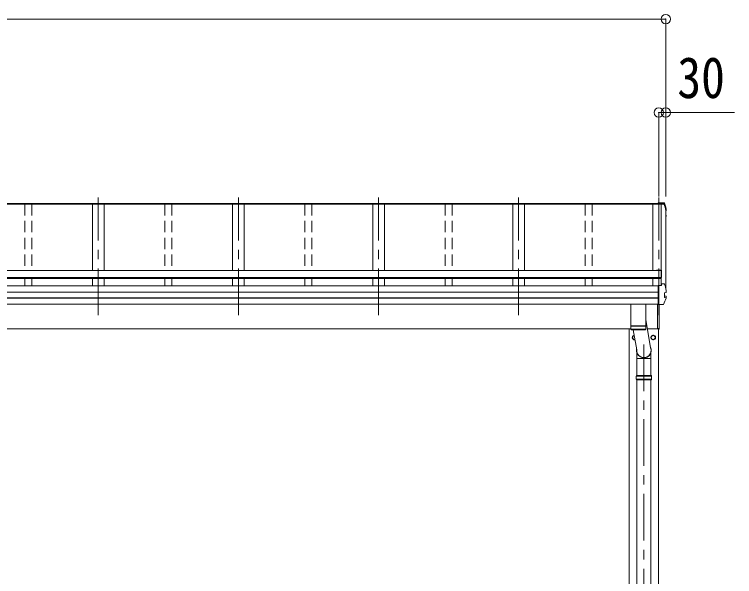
# Model space of a CAD drawing. Units: millimetres at full size, sheet at 1:40; details may follow other scales. Extents: x -11243 to 11243, y -7760 to 7760.
# Drawn here: x -4505 to -1421, y -2696 to -289 of the extents above; entities that cross this region are included whole.
import ezdxf
from ezdxf.enums import TextEntityAlignment as Align

# ---------------------------------------------------------------- set-up
doc = ezdxf.new("R2010")
doc.units = ezdxf.units.MM
doc.header["$LTSCALE"] = 40
doc.header["$PDMODE"] = 32
doc.header["$PDSIZE"] = 40
doc.linetypes.add('CHAIN1', pattern=[8, 5, -1, 1, -1])
doc.linetypes.add('DASHED1', pattern=[1.8, 1.2, -0.6])
doc.layers.add('0-3_ELV2', color=7, linetype='Continuous', lineweight=9)
doc.layers.add('0-6_OTH_LINE', color=6, linetype='Continuous', lineweight=9)
doc.styles.add('ＭＳ ゴシック', font='')
doc.styles.get('ＭＳ ゴシック').set_extended_font_data('MS Gothic')

msp = doc.modelspace()

# ---------------------------------------------------------------- linework, layer by layer
at = {"layer": '0-3_ELV2', "color": 6}
for p, q in [((-1716.08, -309.47), (-1716.08, -1068.47)), ((-1746.08, -709.47), (-1746.08, -1068.47)), ((-1716.08, -709.47), (-1716.08, -1068.47)), ((-1421.21, -709.47), (-1716.08, -709.47))]:
    msp.add_line(p, q, dxfattribs=at)
at = {"layer": '0-3_ELV2', "color": 5, "linetype": 'CHAIN1'}
for p, q in [((-4146.08, -1577.3), (-4146.08, -1073.12)), ((-3546.08, -1577.3), (-3546.08, -1073.12)), ((-2946.08, -1577.3), (-2946.08, -1073.12)), ((-2346.08, -1577.3), (-2346.08, -1073.12)), ((-1746.08, -1577.3), (-1746.08, -1073.12)), ((-1809.58, -5101.82), (-1809.58, -1666.26))]:
    msp.add_line(p, q, dxfattribs=at)
at = {"layer": '0-3_ELV2', "color": 4}
for p, q in [((-1746.08, -1100.74), (-7746.08, -1100.74)), ((-1746.08, -1101.64), (-7746.08, -1101.64)), ((-1749.08, -1098.47), (-7743.08, -1098.47)), ((-4171.08, -1101.56), (-4171.08, -1385.82)), ((-4121.08, -1101.56), (-4121.08, -1385.82)), ((-3571.08, -1101.56), (-3571.08, -1385.82)), ((-3521.08, -1101.56), (-3521.08, -1385.82)), ((-2971.08, -1101.56), (-2971.08, -1385.82)), ((-2921.08, -1101.56), (-2921.08, -1385.82)), ((-2371.08, -1101.56), (-2371.08, -1385.82)), ((-2321.08, -1101.56), (-2321.08, -1385.82)), ((-1771.08, -1101.56), (-1771.08, -1385.82)), ((-1771.08, -1101.65), (-1722.65, -1101.65)), ((-1724.08, -1096.39), (-1749.08, -1096.39)), ((-1749.08, -1100.74), (-1749.08, -1096.39)), ((-1749.08, -1098.91), (-1734.88, -1098.91)), ((-1746.08, -1101.41), (-1735.26, -1101.41)), ((-1735.78, -1101.65), (-1735.78, -1448.94)), ((-1734.88, -1098.91), (-1735.26, -1101.41)), ((-1735.18, -1101.65), (-1735.18, -1444.99)), ((-1734.88, -1100), (-1735.11, -1101.5)), ((-1735.11, -1101.5), (-1735.11, -1101.15)), ((-1735.11, -1101.5), (-1722.69, -1101.5)), ((-1734.88, -1100), (-1734.88, -1098.91)), ((-1722.84, -1100), (-1734.88, -1100)), ((-1724.08, -1096.39), (-1724.08, -1096.38)), ((-1724.08, -1096.39), (-1724.08, -1096.39)), ((-1716.08, -1125.01), (-1716.08, -1461.79)), ((-1716.08, -1127.96), (-1715.4, -1127.83)), ((-1716.08, -1128.31), (-1715.32, -1128.16)), ((-1714.82, -1129.59), (-1716.08, -1129.83)), ((-1713.77, -1128.32), (-1713.77, -1124.27)), ((-1716.08, -1147.72), (-1715.25, -1147.82)), ((-1716.08, -1151.81), (-1714.72, -1152.08)), ((-1716.08, -1153.34), (-1715.24, -1153.5)), ((-1715.25, -1147.82), (-1715.25, -1147.82)), ((-1713.67, -1153.35), (-1713.67, -1149.29)), ((-1735.98, -1385.95), (-7756.18, -1385.95)), ((-1755.98, -1383.8), (-1735.98, -1383.8)), ((-1755.98, -1383.8), (-1755.98, -1385.96)), ((-1755.98, -1385.33), (-1735.98, -1385.33)), ((-1735.98, -1419.84), (-1735.98, -1385.33)), ((-1733.98, -1385.8), (-1733.98, -1415.26)), ((-1735.98, -1414.99), (-7756.18, -1414.99)), ((-1735.98, -1416.73), (-7756.18, -1416.73)), ((-1735.98, -1415.26), (-1733.98, -1415.26)), ((-1735.98, -1419.84), (-7756.18, -1419.84)), ((-4171.08, -1419.84), (-4171.08, -1451.47)), ((-4121.08, -1419.84), (-4121.08, -1451.47)), ((-3571.08, -1419.84), (-3571.08, -1451.47)), ((-3521.08, -1419.84), (-3521.08, -1451.47)), ((-2971.08, -1419.84), (-2971.08, -1451.47)), ((-2921.08, -1419.84), (-2921.08, -1451.47)), ((-2371.08, -1419.84), (-2371.08, -1451.47)), ((-2321.08, -1419.84), (-2321.08, -1451.47)), ((-1771.08, -1419.84), (-1771.08, -1451.32)), ((-1749.08, -1449.61), (-1749.08, -1449.29)), ((-1735.84, -1449.29), (-1735.11, -1444.51)), ((-1735.82, -1449.29), (-1735.26, -1445.61)), ((-1735.26, -1449.29), (-1735.26, -1445.61)), ((-1735.11, -1444.16), (-1734.88, -1442.66)), ((-1735.11, -1444.16), (-1735.11, -1444.51)), ((-1722.84, -1442.66), (-1734.88, -1442.66)), ((-1749.08, -1451.47), (-7743.08, -1451.47)), ((-1749.08, -1477.99), (-7743.08, -1477.99)), ((-1749.08, -1478.88), (-7743.08, -1478.88)), ((-1749.08, -1450.91), (-1749.08, -1449.61)), ((-1749.08, -1530.84), (-1749.08, -1450.91)), ((-1721.65, -1480.61), (-1715.4, -1479.84)), ((-1715.39, -1479.84), (-1715.4, -1479.84)), ((-1713.77, -1478.36), (-1713.77, -1470.98)), ((-1749.08, -1502.1), (-7743.08, -1502.1)), ((-1749.08, -1504.03), (-7743.08, -1504.03)), ((-1721.65, -1480.61), (-1721.65, -1480.61)), ((-1715.25, -1502.12), (-1721.65, -1500.42)), ((-1721.65, -1500.42), (-1721.65, -1500.42)), ((-1721.08, -1480.74), (-1721.08, -1499.95)), ((-1714.72, -1494.74), (-1720.68, -1493.58)), ((-1715.25, -1502.12), (-1715.25, -1502.12)), ((-1713.67, -1503.4), (-1713.67, -1496.01)), ((-1749.08, -1529.06), (-7743.08, -1529.06)), ((-1751.08, -1529.06), (-1751.08, -1633.9)), ((-1749.08, -1531.71), (-1749.08, -1530.84)), ((-1749.08, -1531.71), (-1728.44, -1531.71)), ((-1744.58, -1636.3), (-1744.58, -1531.71)), ((-1744.08, -1635.9), (-1744.08, -1531.71)), ((-1746.08, -1633.9), (-1751.08, -1633.9)), ((-1746.08, -1636.4), (-1746.08, -1633.9)), ((-1865.38, -1635.3), (-7746.08, -1635.3)), ((-1872.08, -4935.3), (-1872.08, -1635.3)), ((-1746.08, -1635.3), (-1794.85, -1635.3)), ((-1747.08, -1635.3), (-1747.08, -4935.3)), ((-1744.58, -1636.3), (-1744.58, -1636.3)), ((-1744.58, -1636.3), (-1744.58, -1636.36)), ((-1858.18, -1672.05), (-1858.08, -1672.05)), ((-1858.18, -1672.55), (-1858.08, -1672.55)), ((-1778.18, -1672.05), (-1778.08, -1672.05)), ((-1778.18, -1672.55), (-1778.08, -1672.55))]:
    msp.add_line(p, q, dxfattribs=at)
at = {"layer": '0-3_ELV2', "color": 4, "linetype": 'DASHED1'}
for p, q in [((-4461.08, -1101.56), (-4461.08, -1385.95)), ((-4431.08, -1101.56), (-4431.08, -1385.95)), ((-3861.08, -1101.56), (-3861.08, -1385.95)), ((-3831.08, -1101.56), (-3831.08, -1385.95)), ((-3261.08, -1101.56), (-3261.08, -1385.95)), ((-3231.08, -1101.56), (-3231.08, -1385.95)), ((-2661.08, -1101.56), (-2661.08, -1385.95)), ((-2631.08, -1101.56), (-2631.08, -1385.95)), ((-2061.08, -1101.56), (-2061.08, -1385.95)), ((-2031.08, -1101.56), (-2031.08, -1385.95)), ((-4461.08, -1419.84), (-4461.08, -1451.47)), ((-4431.08, -1419.84), (-4431.08, -1451.47)), ((-3861.08, -1419.84), (-3861.08, -1451.47)), ((-3831.08, -1419.84), (-3831.08, -1451.47)), ((-3261.08, -1419.84), (-3261.08, -1451.47)), ((-3231.08, -1419.84), (-3231.08, -1451.47)), ((-2661.08, -1419.84), (-2661.08, -1451.47)), ((-2631.08, -1419.84), (-2631.08, -1451.47)), ((-2061.08, -1419.84), (-2061.08, -1451.47)), ((-2031.08, -1419.84), (-2031.08, -1451.47))]:
    msp.add_line(p, q, dxfattribs=at)
at = {"layer": '0-3_ELV2'}
for p, q in [((-1865.58, -1622.6), (-1865.58, -1529.06)), ((-1801.58, -1529.06), (-1801.58, -1622.6)), ((-1801.58, -1595.42), (-1781.15, -1716.46)), ((-1865.58, -1622.6), (-1801.58, -1622.6)), ((-1865.58, -1623.6), (-1801.58, -1623.6)), ((-1865.36, -1636.66), (-1865.58, -1623.6)), ((-1861.08, -1622.6), (-1861.07, -1623.6)), ((-1806.08, -1622.6), (-1806.1, -1623.6)), ((-1801.58, -1623.6), (-1801.81, -1636.66)), ((-1801.81, -1636.6), (-1865.36, -1636.6)), ((-1862.36, -1639.6), (-1804.81, -1639.6)), ((-1840.23, -1725.07), (-1855.3, -1639.6)), ((-1779.43, -1762.02), (-1779.43, -1738.22)), ((-1839.43, -1835.3), (-1839.43, -1762.02)), ((-1812.27, -1762.36), (-1813.4, -1759.24)), ((-1806.67, -1761.73), (-1812.5, -1761.73)), ((-1806.9, -1762.36), (-1812.27, -1762.36)), ((-1806.9, -1762.36), (-1805.77, -1759.24)), ((-1779.43, -1762.02), (-1806.78, -1762.02)), ((-1779.73, -1835.3), (-1779.73, -1762.02)), ((-1842.58, -1837.3), (-1841.58, -1835.3)), ((-1842.58, -1837.3), (-1776.59, -1837.3)), ((-1842.58, -1851.3), (-1842.58, -1837.3)), ((-1841.58, -1835.3), (-1777.59, -1835.3)), ((-1776.59, -1837.3), (-1777.59, -1835.3)), ((-1776.59, -1851.3), (-1776.59, -1837.3)), ((-1842.58, -1851.3), (-1776.59, -1851.3)), ((-1842.58, -1851.3), (-1841.58, -1853.3)), ((-1777.59, -1853.3), (-1841.58, -1853.3)), ((-1839.43, -2965.3), (-1839.43, -1853.3)), ((-1779.73, -2965.3), (-1779.73, -1853.3)), ((-1776.59, -1851.3), (-1777.59, -1853.3))]:
    msp.add_line(p, q, dxfattribs=at)
at = {"layer": '0-3_ELV2', "color": 4}
for points in [[(-1749.08, -1100.41), (-1746.08, -1100.41), (-1746.08, -1101.41)], [(-1721.22, -1097.66), (-1721.34, -1097.37), (-1721.52, -1097.1), (-1721.74, -1096.87), (-1721.99, -1096.69), (-1722.26, -1096.56), (-1722.53, -1096.48), (-1722.77, -1096.44), (-1723, -1096.42), (-1723.25, -1096.4), (-1723.54, -1096.39), (-1723.85, -1096.38), (-1724.16, -1096.38)], [(-1713.81, -1123.95), (-1716.13, -1115.1), (-1718.59, -1106.33), (-1721.21, -1097.67)], [(-1713.81, -1123.96), (-1713.77, -1124.22), (-1713.77, -1124.27)], [(-1716.08, -1159.55), (-1715.17, -1157.32), (-1713.76, -1153.83)], [(-1749.08, -1449.29), (-1734.88, -1449.29), (-1734.88, -1442.66)], [(-1715.39, -1479.84), (-1715.17, -1479.76), (-1714.96, -1479.62), (-1714.8, -1479.4), (-1714.67, -1479.12), (-1714.61, -1478.81), (-1714.6, -1478.48), (-1714.65, -1478.16)], [(-1715.31, -1479.82), (-1715.03, -1479.74), (-1714.79, -1479.67), (-1714.56, -1479.57), (-1714.28, -1479.4), (-1714.02, -1479.13), (-1713.84, -1478.79), (-1713.79, -1478.4)], [(-1713.81, -1470.67), (-1713.77, -1470.93), (-1713.77, -1470.98)], [(-1713.77, -1478.4), (-1713.77, -1478.31), (-1713.81, -1478.05)], [(-1713.76, -1503.88), (-1716.62, -1510.7), (-1719.56, -1517.43), (-1722.6, -1524.08), (-1725.72, -1530.64)], [(-1721.65, -1480.61), (-1721.74, -1480.63), (-1721.81, -1480.68), (-1721.87, -1480.76), (-1721.92, -1480.86), (-1721.95, -1480.97), (-1721.96, -1481.08)], [(-1721.65, -1500.42), (-1721.74, -1500.39), (-1721.81, -1500.33), (-1721.87, -1500.24), (-1721.92, -1500.14), (-1721.95, -1500.02), (-1721.96, -1499.9)], [(-1721.08, -1480.74), (-1721.07, -1480.62), (-1721.03, -1480.53)], [(-1714.57, -1504.1), (-1714.47, -1503.77), (-1714.45, -1503.41), (-1714.49, -1503.05), (-1714.61, -1502.72), (-1714.78, -1502.44), (-1715, -1502.24), (-1715.25, -1502.12)], [(-1713.78, -1503.9), (-1713.7, -1503.74), (-1713.66, -1503.56), (-1713.67, -1503.39)], [(-1728.42, -1531.71), (-1728.04, -1531.7), (-1727.68, -1531.69), (-1727.37, -1531.67), (-1727.1, -1531.64), (-1726.79, -1531.57), (-1726.45, -1531.43), (-1726.15, -1531.21), (-1725.89, -1530.93), (-1725.71, -1530.59)], [(-1847.97, -1681.18), (-1849.58, -1682.11), (-1858.08, -1677.21), (-1858.08, -1667.39), (-1851.11, -1663.36)], [(-1744.58, -1636.4), (-1744.58, -1636.4), (-1746.08, -1636.4)], [(-1744.58, -1636.36), (-1744.58, -1636.4), (-1744.58, -1636.4)]]:
    msp.add_lwpolyline(points, dxfattribs=at)
msp.add_lwpolyline([(-1769.58, -1662.48), (-1761.08, -1667.39), (-1761.08, -1677.21), (-1769.58, -1682.11), (-1778.08, -1677.21), (-1778.08, -1667.39)], close=True, dxfattribs=at)
at = {"layer": '0-3_ELV2'}
msp.add_lwpolyline([(-1812.39, -1762.02), (-1839.73, -1762.02), (-1839.73, -1738.22)], dxfattribs=at)
at = {"layer": '0-3_ELV2', "color": 4}
for radius in [10, 8.5]:
    msp.add_circle((-1769.58, -1672.3), radius, dxfattribs=at)
for centre, radius, start, end in [((-1722.84, -1101.7), 1.7, 17.09071, 90.04324), ((-2199.1, -1247.66), 498.32, 13.87531, 17.05651), ((-2199.09, -1247.66), 499.82, 13.85121, 17.03953), ((-1715.07, -1128.32), 1.3, 280.89642, 13.7954), ((-2178.41, -968.44), 498.64, 337.99835, 338.21754), ((-2178.41, -968.78), 498.64, 337.99835, 338.25759), ((-1714.97, -1153.35), 1.3, 338.33785, 79.1132), ((-1714.97, -1149.29), 1.3, 0.0377, 79.0995), ((-1735.98, -1385.8), 2, 0, 90), ((-1722.84, -1444.36), 1.7, 17.09071, 90.04324), ((-2199.09, -1590.32), 499.82, 13.85121, 17.03953), ((-1720.59, -1493.09), 0.499, 180.05239, 259.08482), ((-1714.97, -1496.01), 1.3, 0.0377, 79.0995), ((-1756.73, -1621.23), 12.15, 359.0404, 0.9596), ((-1849.58, -1672.3), 10, 99.72185, 280.27854), ((-1849.58, -1672.3), 8.5, 99.67273, 280.32766), ((-1849.58, -1672.3), 8.6, 111.25399, 128.74601), ((-1769.58, -1672.3), 8.6, 111.25399, 128.74601), ((-1769.58, -1672.3), 8.6, 51.25399, 68.74601), ((-1744.58, -1635.9), 0.5, 270.5, 0), ((-1849.58, -1672.3), 8.6, 171.25399, 178.33419), ((-1849.58, -1672.3), 8.6, 181.66581, 188.74601), ((-1849.58, -1672.3), 8.6, 231.25399, 248.74601), ((-1769.58, -1672.3), 8.6, 171.25399, 178.33419), ((-1769.58, -1672.3), 8.6, 181.66581, 188.74601), ((-1769.58, -1672.3), 8.6, 231.25399, 248.74601), ((-1769.58, -1672.3), 8.6, 291.25399, 308.74601), ((-1769.58, -1672.3), 8.6, 351.25399, 8.74601)]:
    msp.add_arc(centre, radius, start, end, dxfattribs=at)
at = {"layer": '0-3_ELV2'}
for centre, start, end in [((-1862.36, -1636.6), 181, 270), ((-1804.81, -1636.6), 269.95168, 359)]:
    msp.add_arc(centre, 3, start, end, dxfattribs=at)
for major_axis, ratio, start_param, end_param in [((31.85, 0), 0.984694, 2.9335503, 6.7858594), ((30.8, 0), 0.983336, 3.0411421, 6.6778673)]:
    msp.add_ellipse((-1809.58, -1728.11), major_axis=major_axis, ratio=ratio, start_param=start_param, end_param=end_param, dxfattribs=at)
at = {"layer": '0-3_ELV2', "color": 6}
for p in [(-1716.08, -309.47), (-1746.08, -709.47), (-1716.08, -709.47)]:
    msp.add_point(p, dxfattribs=at)
at = {"layer": '0-6_OTH_LINE'}
for p, q in [((-7776.08, -309.47), (-1716.08, -309.47)), ((-1716.08, -709.47), (-1746.08, -709.47))]:
    msp.add_line(p, q, dxfattribs=at)

# ---------------------------------------------------------------- texts
at = {"layer": '0-3_ELV2', "style": 'ＭＳ ゴシック', "width": 0.85}
msp.add_text('30', height=176, dxfattribs=at).set_placement((-1666.39, -700.25), align=Align.BOTTOM_LEFT)

doc.saveas('drawing.dxf')
